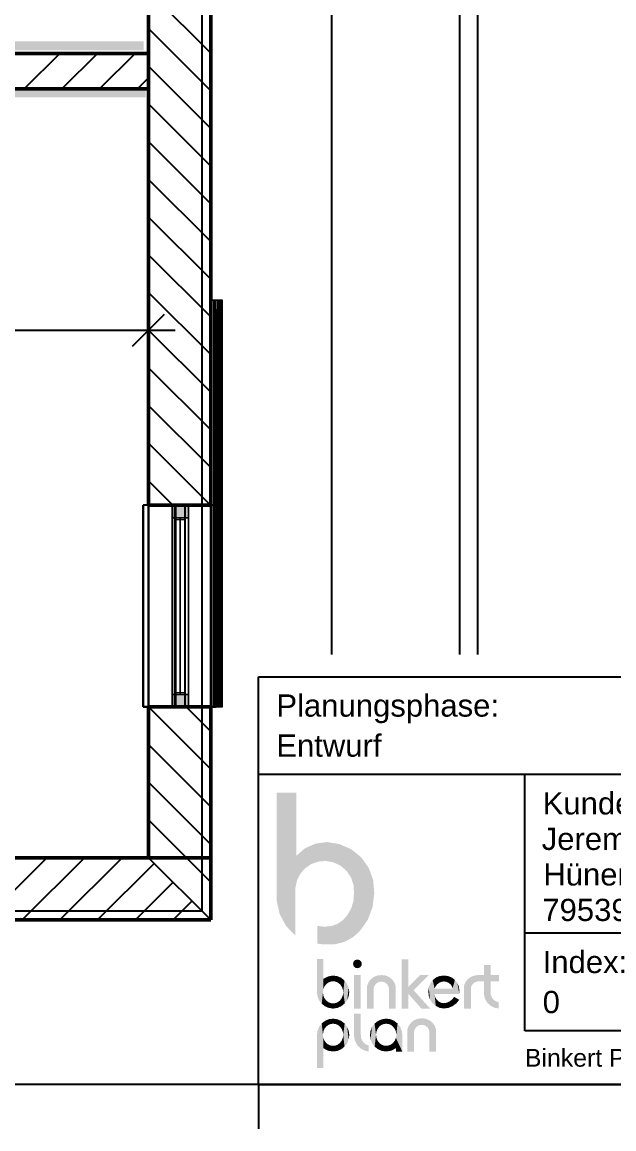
# Model space of a CAD drawing. Extents: x 0 to 756, y -25 to 420.
# Drawn here: x 377.4 to 444, y 0 to 124.6 of the extents above; entities that cross this region are included whole.
import ezdxf
from ezdxf.lldxf.tags import DXFTag

# ---------------------------------------------------------------- set-up
doc = ezdxf.new("R2010")
doc.units = 0
doc.layers.get('0').update_dxf_attribs({"lineweight": 25})
doc.layers.get('DEFPOINTS').update_dxf_attribs({"lineweight": 25})
for name, color, linetype, lineweight in [('A_Aussenwand', 7, 'Continuous', 25), ('A_Fenster', 7, 'Continuous', 25), ('A_Innenwand', 7, 'Continuous', 25), ('ALLGEMEIN01', 7, 'Continuous', 13), ('FENSTER', 7, 'Continuous', 13), ('FENSTERBANK', 7, 'Continuous', 13), ('Standard', 7, 'Continuous', 25), ('VERSCHATTUNG', 7, 'Continuous', 13), ('WAND_HOLZ_NICHT_TRAGEND', 7, 'Continuous', 13), ('WAND_HOLZ_TRAGEND', 7, 'Continuous', 13), ('X_Plankopf_PB', 7, 'Continuous', 25), ('X_Planrahmen', 7, 'Continuous', 25)]:
    doc.layers.add(name, color=color, linetype=linetype, lineweight=lineweight)
doc.layers.add('A_Geschossdecke', color=7, linetype='Continuous', lineweight=25, true_color=0x008080)
doc.layers.add('H_Heizung', color=1, linetype='Continuous', lineweight=25, true_color=0xff0000)
doc.styles.get("Standard").update_dxf_attribs({"font": 'arial.ttf'})
tags = doc.linetypes.add('fein_strichliert', pattern=[4, 1, -2, 1]).pattern_tags.tags
tags[8:9] = [DXFTag(74, 4), DXFTag(75, 0), DXFTag(340, '0'), DXFTag(46, 0.0), DXFTag(50, 0.0), DXFTag(44, 0.0), DXFTag(45, 0.0)]
tags[6:7] = [DXFTag(74, 4), DXFTag(75, 0), DXFTag(340, '0'), DXFTag(46, 0.0), DXFTag(50, 0.0), DXFTag(44, 0.0), DXFTag(45, 0.0)]
tags[4:5] = [DXFTag(74, 4), DXFTag(75, 0), DXFTag(340, '0'), DXFTag(46, 0.0), DXFTag(50, 0.0), DXFTag(44, 0.0), DXFTag(45, 0.0)]
tags = doc.linetypes.add('PUNKT2_S9', pattern=[0.1, 0, -0.1]).pattern_tags.tags
tags[6:7] = [DXFTag(74, 4), DXFTag(75, 0), DXFTag(340, '0'), DXFTag(46, 1.0), DXFTag(50, 0.0), DXFTag(44, 0.0), DXFTag(45, 0.0)]
tags[4:5] = [DXFTag(74, 4), DXFTag(75, 0), DXFTag(340, '0'), DXFTag(46, 1.0), DXFTag(50, 0.0), DXFTag(44, 0.0), DXFTag(45, 0.0)]

# ---------------------------------------------------------------- blocks, each defined once
blk = doc.blocks.new('Blockreferenz-A0T78P2KOY', base_point=(0, -25))
at = {"layer": 'X_Planrahmen', "color": 0, "linetype": 'ByBlock', "lineweight": -2, "ltscale": 0.25}
for p, q in [((589, 5), (20, 5)), ((404, 5), (404, 0))]:
    blk.add_line(p, q, dxfattribs=at)
blk = doc.blocks.new('Blockreferenz-A0T78P2QOY', base_point=(404, 0))
at = {"layer": 'X_Plankopf_PB', "linetype": 'ByBlock', "lineweight": -2, "ltscale": 0.25, "true_color": 0x380282}
for points in [[(414.73, 26.52), (414.69, 27.42), (414.41, 28.28), (413.91, 29.03), (413.23, 29.62), (412.41, 30.01), (411.53, 30.16), (410.7, 30.09), (409.92, 29.81), (409.23, 29.34), (408.69, 28.71), (408.32, 27.97), (408.14, 27.16), (408.14, 21.75), (407.09, 22.84), (406.37, 24.18), (406.04, 25.66), (406.04, 37.86), (408.23, 37.86), (408.23, 30.74), (409.21, 31.59), (410.4, 32.11), (411.68, 32.29), (413.11, 32.06), (414.44, 31.47), (415.56, 30.55), (416.4, 29.37), (416.89, 28), (417.01, 26.56), (416.83, 25), (416.28, 23.53), (415.37, 22.24), (414.57, 21.54), (413.63, 21.04), (412.59, 20.78), (411.53, 20.76), (411.07, 20.79), (410.62, 20.86), (410.62, 22.85), (411.07, 22.79), (411.52, 22.77), (412.24, 22.85), (412.91, 23.1), (413.5, 23.51), (413.98, 24.05), (414.41, 24.81), (414.67, 25.64)], [(414.63, 18.57), (414.65, 18.7), (414.69, 18.82), (414.77, 18.92), (414.87, 19), (414.99, 19.04), (415.12, 19.06), (415.24, 19.04), (415.36, 19), (415.46, 18.92), (415.54, 18.82), (415.59, 18.7), (415.6, 18.57), (415.59, 18.45), (415.54, 18.33), (415.46, 18.23), (415.36, 18.15), (415.24, 18.1), (415.12, 18.09), (414.99, 18.1), (414.87, 18.15), (414.77, 18.23), (414.69, 18.33), (414.65, 18.45)], [(420.09, 13.55), (420.09, 19.07), (420.86, 19.07), (420.86, 16.01), (422.16, 17.31), (423.14, 17.31), (421.44, 15.61), (423.3, 13.55), (422.31, 13.55), (420.86, 15.19), (420.86, 13.55)], [(427.12, 13.55), (427.12, 16.15), (427.25, 16.47), (427.44, 16.76), (427.7, 17), (428.11, 17.21), (428.56, 17.31), (429.36, 17.31), (429.36, 18.44), (430.12, 18.44), (430.12, 17.31), (431.06, 17.31), (431.06, 16.6), (430.12, 16.6), (430.12, 15.12), (430.2, 14.87), (430.34, 14.64), (430.53, 14.46), (430.76, 14.34), (431.02, 14.28), (431.02, 13.55), (430.54, 13.64), (430.1, 13.86), (429.74, 14.19), (429.49, 14.61), (429.36, 15.08), (429.36, 16.6), (428.64, 16.6), (428.39, 16.52), (428.17, 16.38), (427.99, 16.17), (427.88, 15.93), (427.88, 13.55)], [(418.66, 15.85), (418.6, 16.06), (418.49, 16.25), (418.33, 16.41), (418.14, 16.52), (417.92, 16.57), (417.7, 16.57), (417.49, 16.52), (417.3, 16.41), (417.14, 16.25), (417.02, 16.06), (416.96, 15.85), (416.96, 13.55), (416.2, 13.55), (416.2, 16.08), (416.36, 16.49), (416.62, 16.84), (416.97, 17.11), (417.38, 17.27), (417.81, 17.31), (418.25, 17.27), (418.66, 17.11), (419, 16.84), (419.27, 16.49), (419.42, 16.08), (419.42, 13.55), (418.66, 13.55)], [(415.5, 12.97), (415.5, 10.57), (415.52, 10.25), (415.64, 9.95), (415.83, 9.69), (416.08, 9.5), (416.38, 9.38), (416.38, 8.7), (415.89, 8.83), (415.45, 9.08), (415.1, 9.44), (414.86, 9.88), (414.74, 10.37), (414.74, 12.97)], [(420.74, 11.21), (420.9, 11.62), (421.16, 11.97), (421.51, 12.24), (421.92, 12.4), (422.35, 12.45), (422.79, 12.4), (423.2, 12.24), (423.54, 11.97), (423.81, 11.62), (423.96, 11.21), (423.96, 8.69), (423.2, 8.69), (423.2, 10.99), (423.14, 11.2), (423.03, 11.39), (422.87, 11.54), (422.68, 11.65), (422.46, 11.7), (422.24, 11.7), (422.03, 11.65), (421.84, 11.54), (421.68, 11.39), (421.56, 11.2), (421.5, 10.99), (421.5, 8.69), (420.74, 8.69)]]:
    blk.add_hatch(color=196, dxfattribs=at).paths.add_polyline_path(points)
at = {"layer": 'X_Plankopf_PB', "color": 0, "linetype": 'ByBlock', "lineweight": -2, "ltscale": 0.25}
for p, q in [((404, 5), (404, 50.91)), ((404, 50.91), (589, 50.91)), ((589, 39.9), (404, 39.9)), ((433.96, 11.04), (433.96, 39.9)), ((589, 22.05), (433.96, 22.05)), ((589, 11.04), (433.96, 11.04)), ((404, 5), (589, 5))]:
    blk.add_line(p, q, dxfattribs=at)
at = {"layer": 'X_Plankopf_PB', "color": 196, "linetype": 'ByBlock', "lineweight": -2, "ltscale": 0.25, "true_color": 0x380282}
for points in [[(411.29, 19.12), (410.62, 14.94), (410.56, 15.43)], [(411.29, 19.12), (410.56, 15.43), (410.56, 19.12)], [(411.29, 19.12), (410.8, 14.48), (410.62, 14.94)], [(411.29, 19.12), (411.1, 14.09), (410.8, 14.48)], [(411.29, 19.12), (411.24, 15.37), (411.1, 14.09)], [(411.28, 15.72), (411.29, 19.12), (411.24, 15.37)], [(411.29, 16.89), (411.28, 15.72), (411.29, 19.12)], [(411.41, 16.03), (411.29, 16.89), (411.28, 15.72)], [(411.8, 17.16), (411.41, 16.03), (411.29, 16.89)], [(411.61, 16.29), (411.8, 17.16), (411.41, 16.03)], [(411.84, 16.47), (411.61, 16.29), (411.8, 17.16)], [(412.38, 17.26), (411.84, 16.47), (411.8, 17.16)], [(412.38, 17.26), (412.09, 16.58), (411.84, 16.47)], [(412.38, 17.26), (412.38, 16.61), (412.09, 16.58)], [(412.52, 16.6), (412.38, 16.61), (412.38, 17.26)], [(412.52, 16.6), (412.38, 17.26), (412.85, 17.19)], [(412.52, 16.6), (412.85, 17.19), (412.65, 16.58)], [(412.91, 16.47), (412.65, 16.58), (412.85, 17.19)], [(412.91, 16.47), (412.85, 17.19), (413.29, 17.01)], [(412.91, 16.47), (413.29, 17.01), (413.15, 16.29)], [(413.34, 16.03), (413.15, 16.29), (413.29, 17.01)], [(413.34, 16.03), (413.29, 17.01), (413.66, 16.71)], [(413.34, 16.03), (413.66, 16.71), (413.47, 15.72)], [(413.66, 16.71), (413.52, 15.37), (413.47, 15.72)], [(413.7, 14.13), (413.66, 16.71), (413.52, 15.37)], [(413.95, 16.33), (413.7, 14.13), (413.66, 16.71)], [(413.97, 14.51), (413.95, 16.33), (413.7, 14.13)], [(414.13, 15.89), (413.97, 14.51), (413.95, 16.33)], [(414.74, 13.55), (414.74, 17.32), (415.5, 13.55), (415.5, 17.32)], [(423.14, 15.95), (423.29, 14.55), (423.31, 16.38)], [(423.29, 14.55), (423.31, 16.38), (423.56, 14.15)], [(423.31, 16.38), (423.56, 14.15), (423.59, 16.75)], [(423.56, 14.15), (423.59, 16.75), (423.93, 13.84)], [(423.95, 17.04), (423.8, 15.8), (423.59, 16.75)], [(423.8, 15.8), (423.59, 16.75), (423.8, 15.17)], [(423.59, 16.75), (423.8, 15.17), (423.93, 13.84)], [(423.92, 16.05), (423.95, 17.04), (423.8, 15.8)], [(424.09, 16.27), (423.92, 16.05), (423.95, 17.04)], [(424.09, 16.27), (423.95, 17.04), (424.38, 17.21)], [(424.09, 16.27), (424.38, 17.21), (424.31, 16.44)], [(424.56, 16.55), (424.31, 16.44), (424.38, 17.21)], [(424.56, 16.55), (424.38, 17.21), (424.85, 17.26)], [(424.56, 16.55), (424.85, 17.26), (424.84, 16.6)], [(424.84, 16.6), (424.85, 17.26), (425.11, 16.56)], [(424.85, 17.26), (425.11, 16.56), (425.29, 17.21)], [(425.11, 16.56), (425.29, 17.21), (425.36, 16.45)], [(425.29, 17.21), (425.36, 16.45), (425.72, 17.05)], [(425.36, 16.45), (425.72, 17.05), (425.58, 16.28)], [(425.74, 16.06), (425.58, 16.28), (425.72, 17.05)], [(425.74, 16.06), (425.72, 17.05), (426.08, 16.78)], [(425.74, 16.06), (426.08, 16.78), (425.83, 15.8)], [(426.59, 15.17), (425.83, 15.8), (426.08, 16.78)], [(426.59, 15.17), (426.08, 16.78), (426.36, 16.43)], [(426.59, 15.17), (426.36, 16.43), (426.53, 16.01)], [(411.24, 15.37), (411.1, 14.09), (411.28, 15.02)], [(411.45, 13.81), (411.1, 14.09), (411.28, 15.02)], [(411.45, 13.81), (411.28, 15.02), (411.41, 14.7)], [(413.34, 14.7), (413.7, 14.13), (413.47, 15.02)], [(413.7, 14.13), (413.47, 15.02), (413.52, 15.37)], [(414.14, 14.95), (414.13, 15.89), (413.97, 14.51)], [(414.2, 15.42), (414.14, 14.95), (414.13, 15.89)], [(423.14, 15.95), (423.13, 15), (423.1, 15.48)], [(423.13, 15), (423.14, 15.95), (423.29, 14.55)], [(426.59, 15.17), (423.8, 15.17), (423.8, 15.8)], [(426.59, 15.17), (423.8, 15.8), (425.83, 15.8)], [(423.8, 15.17), (423.93, 13.84), (423.84, 14.91)], [(426.59, 15.17), (426.53, 16.01), (426.59, 15.56)], [(411.45, 13.81), (411.41, 14.7), (411.61, 14.45)], [(411.45, 13.81), (411.61, 14.45), (411.86, 13.63)], [(411.61, 14.45), (411.84, 14.27), (411.86, 13.63)], [(411.84, 14.27), (411.86, 13.63), (412.09, 14.16)], [(411.86, 13.63), (412.09, 14.16), (412.31, 13.55)], [(412.09, 14.16), (412.31, 13.55), (412.38, 14.12)], [(412.31, 13.55), (412.38, 14.12), (412.44, 13.55)], [(412.38, 14.12), (412.44, 13.55), (412.66, 14.16)], [(412.44, 13.55), (412.66, 14.16), (412.9, 13.63)], [(412.66, 14.16), (412.9, 13.63), (412.91, 14.27)], [(412.9, 13.63), (412.91, 14.27), (413.33, 13.83)], [(412.91, 14.27), (413.15, 14.45), (413.33, 13.83)], [(413.15, 14.45), (413.33, 13.83), (413.34, 14.7)], [(413.33, 13.83), (413.34, 14.7), (413.7, 14.13)], [(423.93, 13.84), (423.84, 14.91), (423.95, 14.67)], [(424.36, 13.63), (423.93, 13.84), (423.95, 14.67)], [(424.36, 13.63), (423.95, 14.67), (424.12, 14.46)], [(424.36, 13.63), (424.12, 14.46), (424.33, 14.29)], [(424.36, 13.63), (424.33, 14.29), (424.57, 14.19)], [(424.36, 13.63), (424.57, 14.19), (424.84, 13.55)], [(424.57, 14.19), (424.84, 14.15), (424.84, 13.55)], [(424.84, 14.15), (424.84, 13.55), (425.19, 14.21)], [(424.84, 13.55), (425.19, 14.21), (425.35, 13.62)], [(425.19, 14.21), (425.35, 13.62), (425.51, 14.36)], [(425.35, 13.62), (425.51, 14.36), (425.83, 13.82)], [(425.51, 14.36), (425.78, 14.58), (425.83, 13.82)], [(425.78, 14.58), (425.83, 13.82), (426, 14.86)], [(425.83, 13.82), (426, 14.86), (426.25, 14.13)], [(426, 14.86), (426.25, 14.13), (426.57, 14.53)], [(411.29, 6.84), (410.62, 11.02), (410.8, 11.48)], [(411.29, 6.84), (410.8, 11.48), (411.1, 11.87)], [(411.47, 12.16), (411.28, 10.94), (411.1, 11.87)], [(411.28, 10.94), (411.1, 11.87), (411.24, 10.59)], [(411.1, 11.87), (411.24, 10.59), (411.29, 6.84)], [(411.41, 11.26), (411.47, 12.16), (411.28, 10.94)], [(411.61, 11.51), (411.41, 11.26), (411.47, 12.16)], [(411.91, 12.35), (411.61, 11.51), (411.47, 12.16)], [(411.91, 12.35), (411.84, 11.7), (411.61, 11.51)], [(411.91, 12.35), (412.09, 11.8), (411.84, 11.7)], [(411.91, 12.35), (412.38, 12.41), (412.09, 11.8)], [(412.38, 12.41), (412.38, 11.84), (412.09, 11.8)], [(412.85, 12.34), (412.66, 11.8), (412.38, 12.41)], [(412.66, 11.8), (412.38, 12.41), (412.38, 11.84)], [(412.91, 11.7), (412.85, 12.34), (412.66, 11.8)], [(413.3, 12.15), (412.91, 11.7), (412.85, 12.34)], [(413.3, 12.15), (413.15, 11.51), (412.91, 11.7)], [(413.34, 11.26), (413.3, 12.15), (413.15, 11.51)], [(413.68, 11.86), (413.34, 11.26), (413.3, 12.15)], [(413.47, 10.94), (413.68, 11.86), (413.34, 11.26)], [(413.52, 10.59), (413.47, 10.94), (413.68, 11.86)], [(413.52, 10.59), (413.66, 9.25), (413.68, 11.86)], [(413.66, 9.25), (413.68, 11.86), (413.95, 9.63)], [(413.68, 11.86), (413.95, 9.63), (413.96, 11.47)], [(413.95, 9.63), (413.96, 11.47), (414.13, 10.07)], [(413.96, 11.47), (414.13, 10.07), (414.14, 11.02)], [(416.59, 11.02), (416.59, 10.07), (416.76, 11.47)], [(416.59, 10.07), (416.76, 11.47), (416.78, 9.63)], [(416.76, 11.47), (416.78, 9.63), (417.05, 11.86)], [(416.78, 9.63), (417.05, 11.86), (417.06, 9.25)], [(417.05, 11.86), (417.26, 10.94), (417.43, 12.15)], [(417.06, 9.25), (417.21, 10.59), (417.05, 11.86)], [(417.21, 10.59), (417.05, 11.86), (417.26, 10.94)], [(417.26, 10.94), (417.43, 12.15), (417.39, 11.26)], [(417.58, 11.51), (417.39, 11.26), (417.43, 12.15)], [(417.58, 11.51), (417.43, 12.15), (417.87, 12.34)], [(417.58, 11.51), (417.87, 12.34), (417.82, 11.7)], [(418.07, 11.8), (417.82, 11.7), (417.87, 12.34)], [(418.07, 11.8), (417.87, 12.34), (418.35, 12.41)], [(418.07, 11.8), (418.35, 12.41), (418.35, 11.84)], [(418.82, 12.35), (418.35, 11.84), (418.35, 12.41)], [(418.82, 12.35), (418.64, 11.8), (418.35, 11.84)], [(418.82, 12.35), (418.89, 11.7), (418.64, 11.8)], [(418.82, 12.35), (419.26, 12.16), (418.89, 11.7)], [(419.26, 12.16), (419.12, 11.51), (418.89, 11.7)], [(419.32, 11.26), (419.26, 12.16), (419.12, 11.51)], [(419.63, 11.87), (419.32, 11.26), (419.26, 12.16)], [(419.45, 10.94), (419.63, 11.87), (419.32, 11.26)], [(419.49, 10.59), (419.45, 10.94), (419.63, 11.87)], [(420.17, 8.69), (419.49, 10.59), (419.63, 11.87)], [(420.17, 8.69), (419.63, 11.87), (419.93, 11.48)], [(420.17, 8.69), (419.93, 11.48), (420.11, 11.02)], [(411.29, 6.84), (410.56, 10.53), (410.62, 11.02)], [(411.29, 6.84), (410.56, 6.84), (410.56, 10.53)], [(411.24, 10.59), (411.29, 6.84), (411.28, 10.24)], [(411.29, 6.84), (411.28, 10.24), (411.29, 9.08)], [(411.28, 10.24), (411.29, 9.08), (411.41, 9.93)], [(413.34, 9.93), (413.66, 9.25), (413.47, 10.24)], [(413.47, 10.24), (413.52, 10.59), (413.66, 9.25)], [(414.13, 10.07), (414.14, 11.02), (414.2, 10.54)], [(416.53, 10.54), (416.59, 11.02), (416.59, 10.07)], [(417.26, 10.24), (417.06, 9.25), (417.21, 10.59)], [(417.44, 8.96), (417.26, 10.24), (417.06, 9.25)], [(417.39, 9.93), (417.44, 8.96), (417.26, 10.24)], [(419.44, 9.08), (419.32, 9.93), (419.45, 10.24)], [(420.17, 8.69), (419.44, 9.08), (419.45, 10.24)], [(420.17, 8.69), (419.45, 10.24), (419.49, 10.59)], [(420.17, 8.69), (420.11, 11.02), (420.17, 10.53)], [(411.29, 9.08), (411.41, 9.93), (411.8, 8.8)], [(411.41, 9.93), (411.8, 8.8), (411.61, 9.67)], [(411.8, 8.8), (411.61, 9.67), (411.84, 9.49)], [(412.38, 8.71), (411.8, 8.8), (411.84, 9.49)], [(412.38, 8.71), (411.84, 9.49), (412.09, 9.39)], [(412.38, 8.71), (412.09, 9.39), (412.38, 9.35)], [(412.85, 8.77), (412.38, 8.71), (412.52, 9.36)], [(412.38, 8.71), (412.38, 9.35), (412.52, 9.36)], [(412.85, 8.77), (412.52, 9.36), (412.65, 9.38)], [(412.85, 8.77), (412.65, 9.38), (412.91, 9.49)], [(412.85, 8.77), (412.91, 9.49), (413.29, 8.96)], [(412.91, 9.49), (413.15, 9.67), (413.29, 8.96)], [(413.15, 9.67), (413.29, 8.96), (413.34, 9.93)], [(413.29, 8.96), (413.34, 9.93), (413.66, 9.25)], [(417.44, 8.96), (417.39, 9.93), (417.58, 9.67)], [(417.88, 8.77), (417.44, 8.96), (417.58, 9.67)], [(417.88, 8.77), (417.58, 9.67), (417.82, 9.49)], [(417.88, 8.77), (417.82, 9.49), (418.08, 9.38)], [(417.88, 8.77), (418.08, 9.38), (418.35, 8.71)], [(418.08, 9.38), (418.2, 9.36), (418.35, 8.71)], [(418.2, 9.36), (418.35, 8.71), (418.35, 9.35)], [(418.35, 9.35), (418.93, 8.8), (418.64, 9.39)], [(418.35, 8.71), (418.35, 9.35), (418.93, 8.8)], [(418.64, 9.39), (418.89, 9.49), (418.93, 8.8)], [(418.89, 9.49), (418.93, 8.8), (419.12, 9.67)], [(418.93, 8.8), (419.12, 9.67), (419.44, 9.08)], [(419.12, 9.67), (419.44, 9.08), (419.32, 9.93)], [(420.17, 8.69), (419.44, 8.69), (419.44, 9.08)]]:
    blk.add_solid(points, dxfattribs=at)
at = {"layer": 'X_Plankopf_PB', "color": 0, "linetype": 'ByBlock', "lineweight": -2, "ltscale": 0.25, "attachment_point": 1}
for s, insert, char_height in [('{\\fArial;Planungsphase:}', (406, 48.91), 2.5), ('{\\fArial;Kunde:}', (435.96, 37.9), 2.5), ('{\\fArial;Index:}', (435.96, 20.04), 2.5), ('{\\fArial;0}', (435.96, 15.53), 2.5), ('{\\fArial;Binkert Plan GmbH, Am Riedbach 3, 79774 Albbruck-Birndorf, +49 7753 97779 0, info@binkertplan.de, www.binkertplan.de}', (433.96, 9), 2)]:
    blk.add_mtext(s, dxfattribs=dict(at, insert=insert, char_height=char_height))
at = {"layer": 'X_Plankopf_PB', "color": 0, "lineweight": -2, "char_height": 2.5, "attachment_point": 1}
for s, insert in [('{\\fArial;Entwurf}', (405.99, 44.4)), ('{\\fArial;Jeremy Tammik}', (435.85, 33.9)), ('{\\fArial;Hünerbergweg 30}', (436.03, 29.9)), ('{\\fArial;79539 Lörrach}', (435.92, 25.9))]:
    blk.add_mtext(s, dxfattribs=dict(at, insert=insert))
blk = doc.blocks.new('Referenz-A0T78P30OY')
at = {"layer": 'ALLGEMEIN01', "color": 0, "linetype": 'PUNKT2_S9', "ltscale": 0.13}
blk.add_line((391.61, 30.52), (391.61, 376.58), dxfattribs=at)
at = {"layer": 'DEFPOINTS', "color": 0, "linetype": 'Continuous', "lineweight": 18, "ltscale": 0.18}
blk.add_line((391.61, 121.08), (391.61, 121.08), dxfattribs=at)
at = {"layer": 'DEFPOINTS', "color": 0, "linetype": 'Continuous', "lineweight": -2, "ltscale": 0.25}
for p, q in [((391.61, 121.08), (391.61, 121.08)), ((391.61, 121.08), (391.61, 121.08)), ((391.61, 121.08), (391.61, 121.08)), ((391.61, 121.08), (391.61, 121.08)), ((391.61, 117.08), (391.61, 117.08)), ((391.61, 117.08), (391.61, 117.08)), ((391.61, 117.08), (391.61, 117.08)), ((391.61, 117.08), (391.61, 117.08)), ((391.61, 117.08), (391.61, 117.08)), ((398.61, 70.21), (398.61, 70.21)), ((398.61, 70.21), (398.61, 70.21)), ((398.61, 47.51), (398.61, 47.51)), ((398.61, 47.51), (398.61, 47.51)), ((391.61, 30.52), (391.61, 30.52)), ((391.61, 30.52), (391.61, 30.52)), ((391.61, 30.52), (391.61, 30.52)), ((391.61, 30.52), (391.61, 30.52)), ((391.61, 30.52), (391.61, 30.52)), ((391.61, 30.52), (391.61, 30.52)), ((391.61, 30.52), (391.61, 30.52)), ((391.61, 30.52), (391.61, 30.52)), ((398.61, 23.52), (398.61, 23.52)), ((398.61, 23.52), (398.61, 23.52)), ((398.61, 23.52), (398.61, 23.52)), ((398.61, 23.52), (398.61, 23.52)), ((398.61, 23.52), (398.61, 23.52)), ((398.61, 23.52), (398.61, 23.52)), ((398.61, 23.52), (398.61, 23.52)), ((398.61, 23.52), (398.61, 23.52)), ((398.61, 23.52), (398.61, 23.52))]:
    blk.add_line(p, q, dxfattribs=at)
at = {"layer": 'FENSTER', "color": 0, "linetype": 'Continuous', "ltscale": 0.13}
for p, q in [((394.27, 68.81), (394.27, 70.21)), ((394.27, 70.21), (396.11, 70.21)), ((394.27, 70.21), (394.27, 68.81)), ((396.11, 70.21), (394.27, 70.21)), ((394.27, 70.21), (394.27, 68.81)), ((394.27, 70.21), (394.27, 70.21)), ((394.27, 70.21), (396.11, 70.21)), ((396.11, 70.21), (396.11, 68.81)), ((396.11, 68.81), (396.11, 70.21)), ((396.11, 70.21), (396.11, 68.81)), ((396.11, 70.21), (396.11, 70.21)), ((396.11, 68.81), (394.27, 68.81)), ((394.27, 48.91), (394.27, 68.81)), ((394.27, 68.81), (396.11, 68.81)), ((394.27, 68.81), (396.11, 68.81)), ((394.27, 68.81), (394.27, 68.81)), ((394.27, 68.81), (396.11, 68.81)), ((394.27, 68.81), (394.27, 48.91)), ((396.11, 68.81), (394.27, 68.81)), ((394.27, 68.81), (394.27, 48.91)), ((394.27, 68.81), (394.27, 68.81)), ((394.27, 68.81), (396.11, 68.81)), ((394.27, 68.81), (394.27, 48.91)), ((396.11, 68.81), (394.27, 68.81)), ((394.27, 68.81), (394.27, 48.91)), ((394.27, 68.81), (394.27, 68.81)), ((394.27, 68.81), (396.11, 68.81)), ((395.19, 68.81), (395.19, 48.91)), ((395.19, 48.91), (395.19, 68.81)), ((395.19, 68.81), (395.19, 68.81)), ((396.11, 68.81), (396.11, 48.91)), ((396.11, 68.81), (396.11, 68.81)), ((396.11, 48.91), (396.11, 68.81)), ((396.11, 68.81), (396.11, 48.91)), ((396.11, 68.81), (396.11, 68.81)), ((396.11, 48.91), (396.11, 68.81)), ((396.11, 68.81), (396.11, 48.91)), ((396.11, 68.81), (396.11, 68.81)), ((394.27, 47.51), (394.27, 48.91)), ((394.27, 48.91), (396.11, 48.91)), ((396.11, 48.91), (394.27, 48.91)), ((394.27, 48.91), (394.27, 47.51)), ((396.11, 48.91), (394.27, 48.91)), ((394.27, 48.91), (394.27, 47.51)), ((394.27, 48.91), (394.27, 48.91)), ((394.27, 48.91), (396.11, 48.91)), ((394.27, 48.91), (396.11, 48.91)), ((394.27, 48.91), (394.27, 48.91)), ((394.27, 48.91), (396.11, 48.91)), ((394.27, 48.91), (396.11, 48.91)), ((394.27, 48.91), (394.27, 48.91)), ((394.27, 48.91), (396.11, 48.91)), ((395.19, 48.91), (395.19, 48.91)), ((396.11, 48.91), (396.11, 47.51)), ((396.11, 47.51), (396.11, 48.91)), ((396.11, 48.91), (396.11, 47.51)), ((396.11, 48.91), (396.11, 48.91)), ((396.11, 48.91), (396.11, 48.91)), ((396.11, 48.91), (396.11, 48.91)), ((396.11, 47.51), (394.27, 47.51)), ((394.27, 47.51), (396.11, 47.51)), ((394.27, 47.51), (394.27, 47.51)), ((394.27, 47.51), (396.11, 47.51)), ((396.11, 47.51), (396.11, 47.51))]:
    blk.add_line(p, q, dxfattribs=at)
for points in [[(394.27, 68.81), (396.11, 68.81), (394.27, 70.21)], [(396.11, 68.81), (396.11, 70.21), (394.27, 70.21)], [(394.27, 47.51), (396.11, 47.51), (394.27, 48.91)], [(396.11, 47.51), (396.11, 48.91), (394.27, 48.91)]]:
    blk.add_solid(points, dxfattribs=at)
at = {"layer": 'FENSTERBANK', "color": 0, "lineweight": -2}
for p, q in [((391.01, 70.21), (391.01, 47.51)), ((394.69, 70.21), (391.01, 70.21)), ((391.61, 70.21), (391.01, 70.21)), ((391.01, 70.21), (391.01, 70.21)), ((391.01, 47.51), (391.01, 70.21)), ((391.61, 70.21), (391.61, 70.21)), ((394.69, 70.21), (391.61, 70.21)), ((391.61, 70.21), (391.61, 47.51)), ((391.61, 47.51), (391.61, 70.21)), ((394.69, 47.51), (394.69, 70.21)), ((394.69, 70.21), (394.69, 70.21)), ((394.69, 47.51), (394.69, 70.21)), ((395.69, 70.21), (395.69, 47.51)), ((399.21, 70.21), (395.69, 70.21)), ((395.69, 70.21), (395.69, 70.21)), ((398.61, 70.21), (395.69, 70.21)), ((395.69, 70.21), (395.69, 47.51)), ((399.21, 70.21), (398.61, 70.21)), ((398.61, 70.21), (398.61, 70.21)), ((398.61, 70.21), (398.61, 47.51)), ((398.61, 47.51), (398.61, 70.21)), ((399.21, 47.51), (399.21, 70.21)), ((399.21, 70.21), (399.21, 70.21)), ((399.21, 70.21), (399.21, 47.51)), ((391.01, 47.51), (394.69, 47.51)), ((391.61, 47.51), (391.01, 47.51)), ((391.01, 47.51), (391.01, 47.51)), ((391.61, 47.51), (391.61, 47.51)), ((394.69, 47.51), (391.61, 47.51)), ((394.69, 47.51), (394.69, 47.51)), ((395.69, 47.51), (399.21, 47.51)), ((395.69, 47.51), (395.69, 47.51)), ((398.61, 47.51), (395.69, 47.51)), ((398.61, 47.51), (398.61, 47.51)), ((399.21, 47.51), (398.61, 47.51)), ((399.21, 47.51), (399.21, 47.51))]:
    blk.add_line(p, q, dxfattribs=at)
at = {"layer": 'FENSTERBANK', "color": 0, "lineweight": 18}
for p, q in [((391.61, 70.21), (391.61, 47.51)), ((398.61, 70.21), (398.61, 47.51))]:
    blk.add_line(p, q, dxfattribs=at)
at = {"layer": 'Standard', "color": 0, "lineweight": -2}
for p, q in [((428.61, 413.58), (428.61, 53.42)), ((426.61, 411.58), (426.61, 53.42)), ((412.24, 53.42), (412.24, 194.89)), ((391.61, 86.93), (391.61, 92.93)), ((389.81, 88.13), (393.41, 91.73)), ((361.71, 89.93), (391.61, 89.93)), ((385.61, 89.93), (394.61, 89.93))]:
    blk.add_line(p, q, dxfattribs=at)
at = {"layer": 'VERSCHATTUNG', "color": 0, "linetype": 'Continuous', "ltscale": 0.13}
for p, q in [((398.73, 93.31), (398.61, 93.31)), ((398.61, 93.31), (398.61, 70.41)), ((398.61, 93.31), (399.81, 93.31)), ((398.61, 47.51), (398.61, 93.31)), ((398.61, 93.31), (398.61, 93.31)), ((398.61, 93.31), (398.61, 93.31)), ((398.61, 93.31), (398.61, 93.31)), ((398.73, 70.41), (398.73, 93.31)), ((398.73, 93.31), (398.73, 47.51)), ((399.93, 93.31), (398.73, 93.31)), ((398.73, 93.31), (398.73, 93.31)), ((398.73, 93.31), (398.73, 93.31)), ((399.65, 93.31), (398.97, 93.31)), ((398.97, 93.31), (398.97, 47.51)), ((398.97, 93.31), (398.97, 93.31)), ((398.97, 93.31), (398.97, 93.31)), ((398.97, 93.31), (398.97, 93.31)), ((399.21, 93.31), (398.97, 93.31)), ((398.97, 92.21), (398.97, 93.31)), ((398.97, 47.51), (398.97, 92.21)), ((399.01, 70.21), (399.01, 93.31)), ((399.01, 93.31), (399.61, 93.31)), ((399.01, 93.31), (399.01, 70.21)), ((399.61, 93.31), (399.01, 93.31)), ((399.01, 70.21), (399.01, 93.31)), ((399.01, 93.31), (399.61, 93.31)), ((399.01, 93.31), (399.01, 93.31)), ((399.07, 93.31), (399.07, 47.51)), ((399.21, 93.31), (399.07, 93.31)), ((399.55, 93.31), (399.07, 93.31)), ((399.07, 93.31), (399.07, 93.31)), ((399.07, 47.51), (399.07, 93.31)), ((399.21, 92.21), (399.21, 93.31)), ((399.21, 93.31), (399.21, 93.31)), ((399.21, 92.21), (399.21, 93.31)), ((399.41, 92.21), (399.21, 92.21)), ((399.21, 92.11), (399.21, 92.21)), ((399.21, 92.21), (399.31, 92.21)), ((399.21, 92.01), (399.21, 92.21)), ((399.21, 92.21), (399.21, 92.21)), ((399.21, 92.21), (399.21, 92.21)), ((399.21, 92.21), (399.21, 92.21)), ((399.31, 92.21), (399.41, 92.21)), ((399.41, 93.31), (399.41, 92.21)), ((399.55, 93.31), (399.41, 93.31)), ((399.41, 93.31), (399.41, 93.31)), ((399.65, 93.31), (399.41, 93.31)), ((399.41, 92.21), (399.41, 93.31)), ((399.41, 92.21), (399.41, 92.11)), ((399.41, 92.21), (399.41, 92.21)), ((399.41, 92.21), (399.41, 92.21)), ((399.41, 92.21), (399.41, 92.21)), ((399.41, 92.21), (399.41, 92.01)), ((399.55, 47.51), (399.55, 93.31)), ((399.55, 93.31), (399.55, 93.31)), ((399.55, 47.51), (399.55, 93.31)), ((399.61, 93.31), (399.61, 70.21)), ((399.61, 70.21), (399.61, 93.31)), ((399.61, 70.21), (399.61, 93.31)), ((399.61, 93.31), (399.61, 93.31)), ((399.65, 47.51), (399.65, 93.31)), ((399.65, 93.31), (399.65, 93.31)), ((399.65, 93.31), (399.65, 93.31)), ((399.65, 93.31), (399.65, 93.31)), ((399.65, 93.31), (399.65, 92.21)), ((399.65, 92.21), (399.65, 47.51)), ((399.81, 93.31), (399.81, 47.51)), ((399.81, 93.31), (399.81, 93.31)), ((399.93, 93.31), (399.81, 93.31)), ((399.81, 93.31), (399.81, 93.31)), ((399.81, 70.41), (399.81, 93.31)), ((399.93, 47.51), (399.93, 93.31)), ((399.93, 93.31), (399.93, 93.31)), ((399.93, 93.31), (399.93, 93.31)), ((399.93, 93.31), (399.93, 93.31)), ((399.93, 70.41), (399.93, 93.31)), ((399.01, 92.11), (399.01, 71.41)), ((399.41, 92.11), (399.01, 92.11)), ((399.01, 92.11), (399.01, 92.11)), ((399.41, 92.11), (399.01, 92.11)), ((399.01, 71.41), (399.01, 92.11)), ((399.21, 92.01), (399.21, 92.11)), ((399.21, 92.01), (399.41, 92.01)), ((399.21, 71.51), (399.21, 92.01)), ((399.31, 92.01), (399.21, 92.01)), ((399.21, 92.01), (399.21, 92.01)), ((399.21, 92.01), (399.21, 92.01)), ((399.21, 92.01), (399.21, 92.01)), ((399.21, 92.01), (399.21, 71.51)), ((399.41, 92.01), (399.31, 92.01)), ((399.41, 71.41), (399.41, 92.11)), ((399.41, 92.11), (399.41, 92.01)), ((399.41, 92.11), (399.41, 92.11)), ((399.41, 92.11), (399.41, 71.41)), ((399.41, 92.01), (399.41, 71.51)), ((399.41, 92.01), (399.41, 92.01)), ((399.41, 92.01), (399.41, 92.01)), ((399.41, 92.01), (399.41, 92.01)), ((399.41, 71.51), (399.41, 92.01)), ((399.01, 71.41), (399.41, 71.41)), ((399.41, 71.41), (399.01, 71.41)), ((399.01, 71.41), (399.01, 71.41)), ((399.41, 71.51), (399.21, 71.51)), ((399.21, 71.41), (399.21, 71.51)), ((399.21, 71.51), (399.31, 71.51)), ((399.21, 71.31), (399.21, 71.51)), ((399.21, 71.51), (399.21, 71.51)), ((399.21, 71.51), (399.21, 71.51)), ((399.21, 71.51), (399.21, 71.51)), ((399.21, 71.31), (399.21, 71.41)), ((399.21, 71.31), (399.41, 71.31)), ((399.21, 47.51), (399.21, 71.31)), ((399.31, 71.31), (399.21, 71.31)), ((399.21, 71.31), (399.21, 71.31)), ((399.21, 71.31), (399.21, 71.31)), ((399.21, 71.31), (399.21, 71.31)), ((399.21, 71.31), (399.21, 47.51)), ((399.31, 71.51), (399.41, 71.51)), ((399.41, 71.31), (399.31, 71.31)), ((399.41, 71.51), (399.41, 71.41)), ((399.41, 71.51), (399.41, 71.51)), ((399.41, 71.51), (399.41, 71.31)), ((399.41, 71.51), (399.41, 71.51)), ((399.41, 71.51), (399.41, 71.51)), ((399.41, 71.41), (399.41, 71.31)), ((399.41, 71.41), (399.41, 71.41)), ((399.41, 71.31), (399.41, 47.51)), ((399.41, 71.31), (399.41, 71.31)), ((399.41, 71.31), (399.41, 71.31)), ((399.41, 71.31), (399.41, 71.31)), ((399.41, 47.51), (399.41, 71.31)), ((398.61, 70.41), (398.61, 47.51)), ((398.73, 47.51), (398.73, 70.41)), ((399.61, 70.21), (399.01, 70.21)), ((399.01, 70.21), (399.61, 70.21)), ((399.61, 70.21), (399.01, 70.21)), ((399.01, 70.21), (399.01, 70.21)), ((399.61, 70.21), (399.61, 70.21)), ((399.81, 47.51), (399.81, 70.41)), ((399.93, 47.51), (399.93, 70.41)), ((398.61, 47.51), (398.73, 47.51)), ((399.81, 47.51), (398.61, 47.51)), ((398.61, 47.51), (398.61, 47.51)), ((398.61, 47.51), (398.61, 47.51)), ((398.61, 47.51), (398.61, 47.51)), ((398.73, 47.51), (399.93, 47.51)), ((398.73, 47.51), (398.73, 47.51)), ((398.73, 47.51), (398.73, 47.51)), ((398.97, 47.51), (399.65, 47.51)), ((398.97, 47.51), (398.97, 47.51)), ((398.97, 47.51), (398.97, 47.51)), ((398.97, 47.51), (398.97, 47.51)), ((398.97, 47.51), (399.21, 47.51)), ((399.07, 47.51), (399.21, 47.51)), ((399.07, 47.51), (399.55, 47.51)), ((399.07, 47.51), (399.07, 47.51)), ((399.21, 47.51), (399.21, 47.51)), ((399.41, 47.51), (399.55, 47.51)), ((399.41, 47.51), (399.41, 47.51)), ((399.41, 47.51), (399.65, 47.51)), ((399.55, 47.51), (399.55, 47.51)), ((399.65, 47.51), (399.65, 47.51)), ((399.65, 47.51), (399.65, 47.51)), ((399.65, 47.51), (399.65, 47.51)), ((399.81, 47.51), (399.81, 47.51)), ((399.81, 47.51), (399.81, 47.51)), ((399.81, 47.51), (399.93, 47.51)), ((399.93, 47.51), (399.93, 47.51)), ((399.93, 47.51), (399.93, 47.51)), ((399.93, 47.51), (399.93, 47.51))]:
    blk.add_line(p, q, dxfattribs=at)
at = {"layer": 'WAND_HOLZ_NICHT_TRAGEND', "color": 0, "lineweight": 50}
for p, q in [((391.61, 121.08), (324.61, 121.08)), ((324.61, 121.08), (391.61, 121.08)), ((391.61, 117.08), (391.61, 121.08)), ((391.61, 121.08), (391.61, 117.08)), ((391.61, 121.08), (391.61, 121.08)), ((324.61, 117.08), (391.61, 117.08)), ((391.61, 117.08), (324.61, 117.08)), ((391.61, 117.08), (391.61, 117.08))]:
    blk.add_line(p, q, dxfattribs=at)
at = {"layer": 'WAND_HOLZ_TRAGEND', "color": 0, "lineweight": 50}
for p, q in [((391.61, 148.43), (391.61, 70.21)), ((391.61, 148.43), (391.61, 70.21)), ((398.61, 70.21), (398.61, 148.43)), ((398.61, 70.21), (398.61, 148.43)), ((391.61, 70.21), (398.61, 70.21)), ((391.61, 70.21), (398.61, 70.21)), ((391.61, 70.21), (391.61, 70.21)), ((398.61, 70.21), (398.61, 70.21)), ((398.61, 47.51), (391.61, 47.51)), ((391.61, 47.51), (391.61, 30.52)), ((391.61, 47.51), (391.61, 30.52)), ((391.61, 47.51), (391.61, 47.51)), ((398.61, 47.51), (391.61, 47.51)), ((398.61, 30.52), (398.61, 47.51)), ((398.61, 30.52), (398.61, 47.51)), ((398.61, 47.51), (398.61, 47.51)), ((398.61, 30.52), (361.61, 30.52)), ((361.61, 30.52), (398.61, 30.52)), ((391.61, 30.52), (398.61, 30.52)), ((391.61, 30.52), (398.61, 30.52)), ((391.61, 30.52), (391.61, 30.52)), ((398.61, 23.52), (398.61, 30.52)), ((398.61, 30.52), (398.61, 23.52)), ((398.61, 30.52), (398.61, 30.52)), ((398.61, 30.52), (398.61, 30.52)), ((361.61, 23.52), (398.61, 23.52)), ((398.61, 23.52), (361.61, 23.52)), ((398.61, 23.52), (398.61, 23.52))]:
    blk.add_line(p, q, dxfattribs=at)
blk = doc.blocks.new('Wand-A0T78P3AOY', base_point=(391.61, 23.52))
at = {"color": 0, "linetype": 'ByBlock', "lineweight": -2, "ltscale": 0.25}
for p, q in [((391.61, 148.43), (391.61, 121.08)), ((398.61, 148.43), (398.61, 70.21)), ((391.61, 117.08), (391.61, 70.21)), ((391.61, 47.51), (391.61, 30.52)), ((398.61, 47.51), (398.61, 23.52))]:
    blk.add_line(p, q, dxfattribs=at)
at = {"color": 0, "lineweight": -2}
for p, q in [((391.61, 128.12), (398.61, 121.12)), ((391.61, 123.87), (398.61, 116.87)), ((391.61, 119.63), (398.61, 112.63)), ((391.61, 115.39), (398.61, 108.39)), ((391.61, 111.15), (398.61, 104.15)), ((391.61, 106.9), (398.61, 99.9)), ((391.61, 102.66), (398.61, 95.66)), ((391.61, 98.42), (398.61, 91.42)), ((391.61, 94.17), (398.61, 87.17)), ((391.61, 89.93), (398.61, 82.93)), ((391.61, 85.69), (398.61, 78.69)), ((391.61, 81.45), (398.61, 74.45)), ((391.61, 77.2), (398.6, 70.21)), ((391.61, 72.96), (394.36, 70.21)), ((391.61, 47.51), (398.61, 40.51)), ((395.84, 47.51), (398.61, 44.75)), ((391.61, 43.26), (398.61, 36.26)), ((391.61, 39.02), (398.61, 32.02)), ((391.61, 34.78), (398.61, 27.78)), ((391.61, 30.53), (398.61, 23.53))]:
    blk.add_line(p, q, dxfattribs=at)
blk = doc.blocks.new('Fenster-A0T78P3KOY', base_point=(391.61, 47.51))
at = {"color": 0, "linetype": 'ByBlock', "lineweight": -2, "ltscale": 0.25}
for p, q in [((391.61, 70.21), (391.61, 47.51)), ((391.61, 70.21), (398.61, 70.21)), ((398.61, 70.21), (398.61, 47.51)), ((391.61, 47.51), (398.61, 47.51))]:
    blk.add_line(p, q, dxfattribs=at)
at = {"color": 0, "linetype": 'ByBlock', "lineweight": 18, "ltscale": 0.18}
for p, q in [((394.51, 70.21), (394.51, 47.51)), ((395.71, 70.21), (395.71, 47.51)), ((394.51, 68.61), (395.71, 68.61)), ((394.51, 49.11), (395.71, 49.11))]:
    blk.add_line(p, q, dxfattribs=at)
at = {"color": 0, "linetype": 'fein_strichliert', "lineweight": 18, "ltscale": 0.18}
blk.add_line((394.51, 47.51), (395.71, 47.51), dxfattribs=at)
blk = doc.blocks.new('Wand-A0T78P3MOY', base_point=(118.61, 23.52))
at = {"color": 0, "linetype": 'ByBlock', "lineweight": -2, "ltscale": 0.25}
for p, q in [((391.61, 30.52), (361.61, 30.52)), ((398.61, 23.52), (361.61, 23.52))]:
    blk.add_line(p, q, dxfattribs=at)
at = {"color": 0, "lineweight": -2}
for p, q in [((380.17, 30.52), (373.17, 23.52)), ((384.41, 30.52), (377.41, 23.52)), ((388.65, 30.52), (381.65, 23.52)), ((392.25, 29.88), (385.89, 23.52)), ((394.37, 27.76), (390.14, 23.52)), ((396.49, 25.63), (394.38, 23.52))]:
    blk.add_line(p, q, dxfattribs=at)
blk = doc.blocks.new('Wand-A0T78P4MOY', base_point=(125.61, 117.08))
at = {"color": 0, "linetype": 'ByBlock', "lineweight": -2, "ltscale": 0.25}
for p, q in [((391.61, 121.08), (324.61, 121.08)), ((391.61, 117.08), (317.98, 117.08))]:
    blk.add_line(p, q, dxfattribs=at)
at = {"color": 0, "lineweight": -2}
for p, q in [((381.63, 121.08), (377.63, 117.08)), ((385.87, 121.08), (381.87, 117.08)), ((390.11, 121.08), (386.11, 117.08)), ((391.61, 118.33), (390.36, 117.08))]:
    blk.add_line(p, q, dxfattribs=at)
blk = doc.blocks.new('Geschossdecke-A0T78P4UOY', base_point=(119.61, 24.52))
at = {"color": 0, "linetype": 'ByBlock', "lineweight": -2, "ltscale": 0.25}
for p, q in [((397.61, 139.18), (397.61, 24.52)), ((397.61, 24.52), (119.61, 24.52))]:
    blk.add_line(p, q, dxfattribs=at)
blk = doc.blocks.new('Polylinie-A0T78PBMOY', base_point=(325.25, 121.44))
at = {"color": 0, "linetype": 'ByBlock', "lineweight": -2, "ltscale": 0.25}
for points in [[(326.25, 122.44), (325.25, 122.44), (326.25, 194.11)], [(325.25, 122.44), (326.25, 194.11), (325.25, 194.11)], [(325.25, 121.44), (326.25, 122.44), (325.25, 122.44)], [(325.25, 121.44), (391.06, 121.44), (326.25, 122.44)], [(391.06, 121.44), (326.25, 122.44), (391.06, 122.44)]]:
    blk.add_solid(points, dxfattribs=at)

msp = doc.modelspace()

# ---------------------------------------------------------------- linework, layer by layer
at = {"layer": 'H_Heizung', "color": 1, "ltscale": 0.25, "true_color": 0xff0000}
for points in [[(318.58, 116.14), (391.28, 116.14), (318.58, 117.14)], [(391.28, 116.14), (318.58, 117.14), (391.28, 117.14)]]:
    msp.add_solid(points, dxfattribs=at)

# ---------------------------------------------------------------- block references
at = {"ltscale": 0.25}
for name, p in [('Blockreferenz-A0T78P2KOY', (0, -25)), ('Blockreferenz-A0T78P2QOY', (404, 0))]:
    msp.add_blockref(name, p, dxfattribs=at)
at = {"color": 8, "lineweight": 25, "ltscale": 0.25, "true_color": 0x808080}
msp.add_blockref('Referenz-A0T78P30OY', (0, 0), dxfattribs=at)
at = {"layer": 'A_Aussenwand', "ltscale": 0.25}
for name, p in [('Wand-A0T78P3AOY', (391.61, 23.52)), ('Wand-A0T78P3MOY', (118.61, 23.52))]:
    msp.add_blockref(name, p, dxfattribs=at)
at = {"layer": 'A_Fenster', "ltscale": 0.25}
msp.add_blockref('Fenster-A0T78P3KOY', (391.61, 47.51), dxfattribs=at)
at = {"layer": 'A_Geschossdecke', "ltscale": 0.25}
msp.add_blockref('Geschossdecke-A0T78P4UOY', (119.61, 24.52), dxfattribs=at)
at = {"layer": 'A_Innenwand', "ltscale": 0.25}
msp.add_blockref('Wand-A0T78P4MOY', (125.61, 117.08), dxfattribs=at)
at = {"layer": 'H_Heizung', "color": 1, "ltscale": 0.25, "true_color": 0xff0000}
msp.add_blockref('Polylinie-A0T78PBMOY', (325.25, 121.44), dxfattribs=at)

doc.saveas('drawing.dxf')
